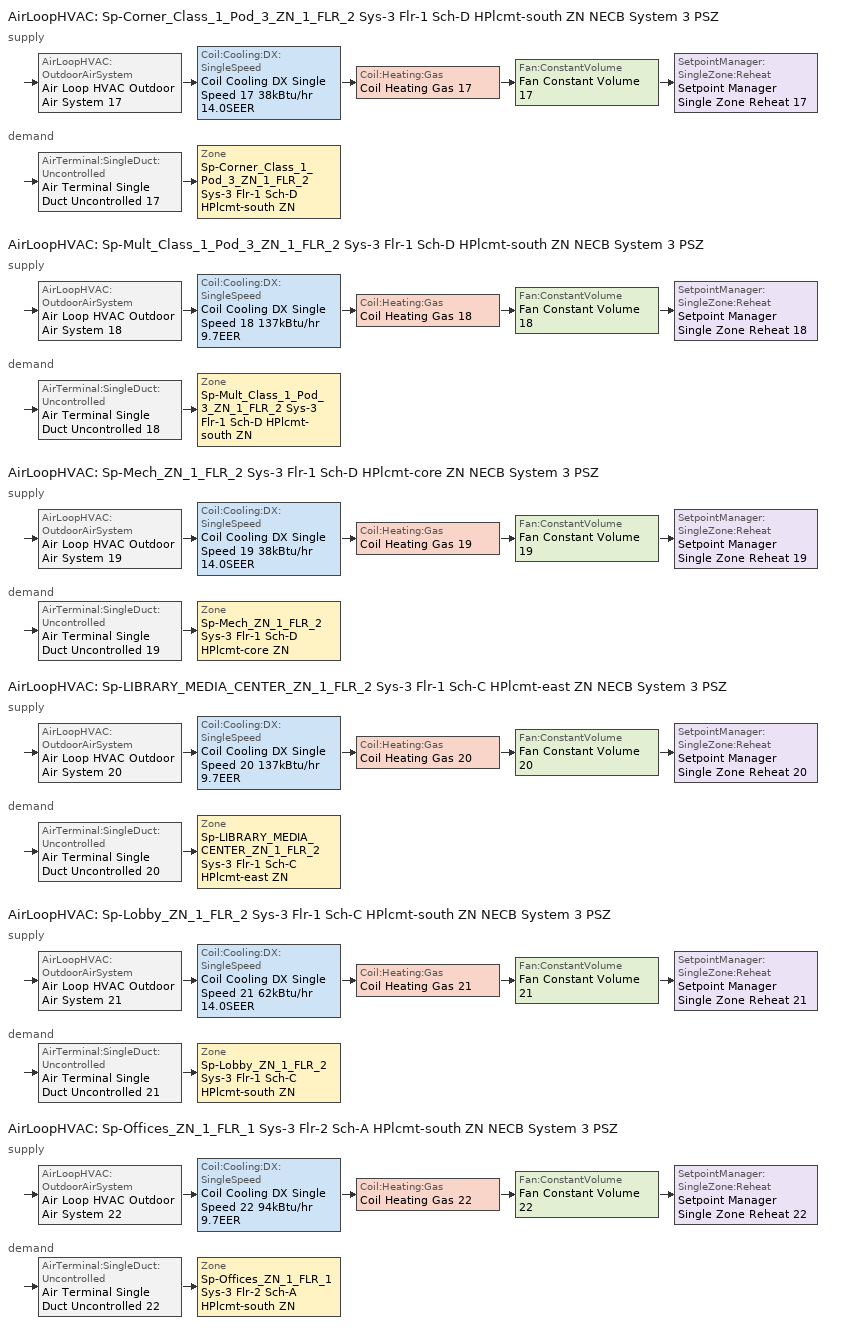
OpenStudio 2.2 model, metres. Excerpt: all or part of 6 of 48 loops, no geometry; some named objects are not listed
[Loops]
AirLoopHVAC 'Sp-Corner_Class_1_Pod_3_ZN_1_FLR_2 Sys-3 Flr-1 Sch-D HPlcmt-south ZN NECB System 3 PSZ'
 supply: AirLoopHVAC:OutdoorAirSystem 'Air Loop HVAC Outdoor Air System 17' > Coil:Cooling:DX:SingleSpeed 'Coil Cooling DX Single Speed 17 38kBtu/hr 14.0SEER' > Coil:Heating:Gas 'Coil Heating Gas 17' > Fan:ConstantVolume 'Fan Constant Volume 17' > SetpointManager:SingleZone:Reheat 'Setpoint Manager Single Zone Reheat 17'
 demand: AirTerminal:SingleDuct:Uncontrolled 'Air Terminal Single Duct Uncontrolled 17' > Zone 'Sp-Corner_Class_1_Pod_3_ZN_1_FLR_2 Sys-3 Flr-1 Sch-D HPlcmt-south ZN'
AirLoopHVAC 'Sp-Mult_Class_1_Pod_3_ZN_1_FLR_2 Sys-3 Flr-1 Sch-D HPlcmt-south ZN NECB System 3 PSZ'
 supply: AirLoopHVAC:OutdoorAirSystem 'Air Loop HVAC Outdoor Air System 18' > Coil:Cooling:DX:SingleSpeed 'Coil Cooling DX Single Speed 18 137kBtu/hr 9.7EER' > Coil:Heating:Gas 'Coil Heating Gas 18' > Fan:ConstantVolume 'Fan Constant Volume 18' > SetpointManager:SingleZone:Reheat 'Setpoint Manager Single Zone Reheat 18'
 demand: AirTerminal:SingleDuct:Uncontrolled 'Air Terminal Single Duct Uncontrolled 18' > Zone 'Sp-Mult_Class_1_Pod_3_ZN_1_FLR_2 Sys-3 Flr-1 Sch-D HPlcmt-south ZN'
AirLoopHVAC 'Sp-Mech_ZN_1_FLR_2 Sys-3 Flr-1 Sch-D HPlcmt-core ZN NECB System 3 PSZ'
 supply: AirLoopHVAC:OutdoorAirSystem 'Air Loop HVAC Outdoor Air System 19' > Coil:Cooling:DX:SingleSpeed 'Coil Cooling DX Single Speed 19 38kBtu/hr 14.0SEER' > Coil:Heating:Gas 'Coil Heating Gas 19' > Fan:ConstantVolume 'Fan Constant Volume 19' > SetpointManager:SingleZone:Reheat 'Setpoint Manager Single Zone Reheat 19'
 demand: AirTerminal:SingleDuct:Uncontrolled 'Air Terminal Single Duct Uncontrolled 19' > Zone 'Sp-Mech_ZN_1_FLR_2 Sys-3 Flr-1 Sch-D HPlcmt-core ZN'
AirLoopHVAC 'Sp-LIBRARY_MEDIA_CENTER_ZN_1_FLR_2 Sys-3 Flr-1 Sch-C HPlcmt-east ZN NECB System 3 PSZ'
 supply: AirLoopHVAC:OutdoorAirSystem 'Air Loop HVAC Outdoor Air System 20' > Coil:Cooling:DX:SingleSpeed 'Coil Cooling DX Single Speed 20 137kBtu/hr 9.7EER' > Coil:Heating:Gas 'Coil Heating Gas 20' > Fan:ConstantVolume 'Fan Constant Volume 20' > SetpointManager:SingleZone:Reheat 'Setpoint Manager Single Zone Reheat 20'
 demand: AirTerminal:SingleDuct:Uncontrolled 'Air Terminal Single Duct Uncontrolled 20' > Zone 'Sp-LIBRARY_MEDIA_CENTER_ZN_1_FLR_2 Sys-3 Flr-1 Sch-C HPlcmt-east ZN'
AirLoopHVAC 'Sp-Lobby_ZN_1_FLR_2 Sys-3 Flr-1 Sch-C HPlcmt-south ZN NECB System 3 PSZ'
 supply: AirLoopHVAC:OutdoorAirSystem 'Air Loop HVAC Outdoor Air System 21' > Coil:Cooling:DX:SingleSpeed 'Coil Cooling DX Single Speed 21 62kBtu/hr 14.0SEER' > Coil:Heating:Gas 'Coil Heating Gas 21' > Fan:ConstantVolume 'Fan Constant Volume 21' > SetpointManager:SingleZone:Reheat 'Setpoint Manager Single Zone Reheat 21'
 demand: AirTerminal:SingleDuct:Uncontrolled 'Air Terminal Single Duct Uncontrolled 21' > Zone 'Sp-Lobby_ZN_1_FLR_2 Sys-3 Flr-1 Sch-C HPlcmt-south ZN'
AirLoopHVAC 'Sp-Offices_ZN_1_FLR_1 Sys-3 Flr-2 Sch-A HPlcmt-south ZN NECB System 3 PSZ'
 supply: AirLoopHVAC:OutdoorAirSystem 'Air Loop HVAC Outdoor Air System 22' > Coil:Cooling:DX:SingleSpeed 'Coil Cooling DX Single Speed 22 94kBtu/hr 9.7EER' > Coil:Heating:Gas 'Coil Heating Gas 22' > Fan:ConstantVolume 'Fan Constant Volume 22' > SetpointManager:SingleZone:Reheat 'Setpoint Manager Single Zone Reheat 22'
 demand: AirTerminal:SingleDuct:Uncontrolled 'Air Terminal Single Duct Uncontrolled 22' > Zone 'Sp-Offices_ZN_1_FLR_1 Sys-3 Flr-2 Sch-A HPlcmt-south ZN'
[Sizing:Zone] Zone Cooling Design Supply Air Temperature Input Method=SupplyAirTemperature; Zone Cooling Design Supply Air Temperature {C}=13; Zone Cooling Design Supply Air Temperature Difference {deltaC}=11.11; Zone Heating Design Supply Air Temperature Input Method=SupplyAirTemperature; Zone Heating Design Supply Air Temperature {C}=43; Zone Heating Design Supply Air Temperature Difference {deltaC}=11.11; Zone Cooling Design Supply Air Humidity Ratio {kg-H2O/kg-air}=0.0085; Zone Heating Design Supply Air Humidity Ratio {kg-H2O/kg-air}=0.008; Zone Heating Sizing Factor=1.3; Zone Cooling Sizing Factor=1.1; Cooling Design Air Flow Method=DesignDay; Heating Design Air Flow Method=DesignDay; Account for Dedicated Outdoor Air System=No; Dedicated Outdoor Air System Control Strategy=NeutralSupplyAir; Dedicated Outdoor Air Low Setpoint Temperature for Design {C}=autosize; Dedicated Outdoor Air High Setpoint Temperature for Design {C}=autosize
Sp-Corner_Class_1_Pod_3_ZN_1_FLR_2 Sys-3 Flr-1 Sch-D HPlcmt-south ZN; Sp-Mult_Class_1_Pod_3_ZN_1_FLR_2 Sys-3 Flr-1 Sch-D HPlcmt-south ZN; Sp-Mech_ZN_1_FLR_2 Sys-3 Flr-1 Sch-D HPlcmt-core ZN; Sp-LIBRARY_MEDIA_CENTER_ZN_1_FLR_2 Sys-3 Flr-1 Sch-C HPlcmt-east ZN; Sp-Lobby_ZN_1_FLR_2 Sys-3 Flr-1 Sch-C HPlcmt-south ZN; Sp-Offices_ZN_1_FLR_1 Sys-3 Flr-2 Sch-A HPlcmt-south ZN
[Zone equipment]
Sp-Corner_Class_1_Pod_3_ZN_1_FLR_2 Sys-3 Flr-1 Sch-D HPlcmt-south ZN: Air Terminal Single Duct Uncontrolled 17, Zone HVAC Baseboard Convective Water 17
Sp-Mult_Class_1_Pod_3_ZN_1_FLR_2 Sys-3 Flr-1 Sch-D HPlcmt-south ZN: Air Terminal Single Duct Uncontrolled 18, Zone HVAC Baseboard Convective Water 18
Sp-Mech_ZN_1_FLR_2 Sys-3 Flr-1 Sch-D HPlcmt-core ZN: Air Terminal Single Duct Uncontrolled 19, Zone HVAC Baseboard Convective Water 19
Sp-LIBRARY_MEDIA_CENTER_ZN_1_FLR_2 Sys-3 Flr-1 Sch-C HPlcmt-east ZN: Air Terminal Single Duct Uncontrolled 20, Zone HVAC Baseboard Convective Water 20
Sp-Lobby_ZN_1_FLR_2 Sys-3 Flr-1 Sch-C HPlcmt-south ZN: Air Terminal Single Duct Uncontrolled 21, Zone HVAC Baseboard Convective Water 21
Sp-Offices_ZN_1_FLR_1 Sys-3 Flr-2 Sch-A HPlcmt-south ZN: Air Terminal Single Duct Uncontrolled 22, Zone HVAC Baseboard Convective Water 22
[AirLoopHVAC] Design Supply Air Flow Rate {m3/s}=AutoSize
Name | Availability Schedule | Availability Manager
Sp-Corner_Class_1_Pod_3_ZN_1_FLR_2 Sys-3 Flr-1 Sch-D HPlcmt-south ZN NECB System 3 PSZ | Sp-Corner_Class_1_Pod_3_ZN_1_FLR_2 Sys-3 Flr-1 Sch-D HPlcmt-south ZN NECB System 3 PSZ Occ Sch | Availability Manager Night Cycle 10
Sp-Mult_Class_1_Pod_3_ZN_1_FLR_2 Sys-3 Flr-1 Sch-D HPlcmt-south ZN NECB System 3 PSZ | Sp-Mult_Class_1_Pod_3_ZN_1_FLR_2 Sys-3 Flr-1 Sch-D HPlcmt-south ZN NECB System 3 PSZ Occ Sch | Availability Manager Night Cycle 37
Sp-Mech_ZN_1_FLR_2 Sys-3 Flr-1 Sch-D HPlcmt-core ZN NECB System 3 PSZ | Sp-Mech_ZN_1_FLR_2 Sys-3 Flr-1 Sch-D HPlcmt-core ZN NECB System 3 PSZ Occ Sch | Availability Manager Night Cycle 31
Sp-LIBRARY_MEDIA_CENTER_ZN_1_FLR_2 Sys-3 Flr-1 Sch-C HPlcmt-east ZN NECB System 3 PSZ | Sp-LIBRARY_MEDIA_CENTER_ZN_1_FLR_2 Sys-3 Flr-1 Sch-C HPlcmt-east ZN NECB System 3 PSZ Occ Sch | Availability Manager Night Cycle 25
Sp-Lobby_ZN_1_FLR_2 Sys-3 Flr-1 Sch-C HPlcmt-south ZN NECB System 3 PSZ | Sp-Lobby_ZN_1_FLR_2 Sys-3 Flr-1 Sch-C HPlcmt-south ZN NECB System 3 PSZ Occ Sch | Availability Manager Night Cycle 27
Sp-Offices_ZN_1_FLR_1 Sys-3 Flr-2 Sch-A HPlcmt-south ZN NECB System 3 PSZ | Sp-Offices_ZN_1_FLR_1 Sys-3 Flr-2 Sch-A HPlcmt-south ZN NECB System 3 PSZ Occ Sch | Availability Manager Night Cycle 44
[Sizing:System] Type of Load to Size On=Sensible; Design Outdoor Air Flow Rate {m3/s}=Autosize; Minimum System Air Flow Ratio=1; Preheat Design Temperature {C}=7; Preheat Design Humidity Ratio {kg-H2O/kg-Air}=0.008; Precool Design Temperature {C}=13; Precool Design Humidity Ratio {kg-H2O/kg-Air}=0.008; Central Cooling Design Supply Air Temperature {C}=13; Central Heating Design Supply Air Temperature {C}=43; Sizing Option=NonCoincident; 100% Outdoor Air in Cooling=No; 100% Outdoor Air in Heating=No; Central Cooling Design Supply Air Humidity Ratio {kg-H2O/kg-Air}=0.0085; Central Heating Design Supply Air Humidity Ratio {kg-H2O/kg-Air}=0.008; Cooling Design Air Flow Method=DesignDay; Cooling Design Air Flow Rate {m3/s}=0; Heating Design Air Flow Method=DesignDay; Heating Design Air Flow Rate {m3/s}=0; System Outdoor Air Method=ZoneSum; Zone Maximum Outdoor Air Fraction=1; Cooling Supply Air Flow Rate Per Floor Area {m3/s-m2}=0.00996765; Cooling Fraction of Autosized Cooling Supply Air Flow Rate=1; Cooling Supply Air Flow Rate Per Unit Cooling Capacity {m3/s-W}=3.94755e-05; Heating Supply Air Flow Rate Per Floor Area {m3/s-m2}=0.00996765; Heating Fraction of Autosized Heating Supply Air Flow Rate=1; Heating Fraction of Autosized Cooling Supply Air Flow Rate=1; Heating Supply Air Flow Rate Per Unit Heating Capacity {m3/s-W}=3.15882e-05; Cooling Design Capacity Method=CoolingDesignCapacity; Cooling Design Capacity {W}=autosize; Cooling Design Capacity Per Floor Area {W/m2}=234.7; Fraction of Autosized Cooling Design Capacity=1; Heating Design Capacity Method=HeatingDesignCapacity; Heating Design Capacity {W}=autosize; Heating Design Capacity Per Floor Area {W/m2}=157; Fraction of Autosized Heating Design Capacity=1; Central Cooling Capacity Control Method=OnOff
Sp-Corner_Class_1_Pod_3_ZN_1_FLR_2 Sys-3 Flr-1 Sch-D HPlcmt-south ZN NECB System 3 PSZ; Sp-Mult_Class_1_Pod_3_ZN_1_FLR_2 Sys-3 Flr-1 Sch-D HPlcmt-south ZN NECB System 3 PSZ; Sp-Mech_ZN_1_FLR_2 Sys-3 Flr-1 Sch-D HPlcmt-core ZN NECB System 3 PSZ; Sp-LIBRARY_MEDIA_CENTER_ZN_1_FLR_2 Sys-3 Flr-1 Sch-C HPlcmt-east ZN NECB System 3 PSZ; Sp-Lobby_ZN_1_FLR_2 Sys-3 Flr-1 Sch-C HPlcmt-south ZN NECB System 3 PSZ; Sp-Offices_ZN_1_FLR_1 Sys-3 Flr-2 Sch-A HPlcmt-south ZN NECB System 3 PSZ
[Fan:ConstantVolume] Availability Schedule=Always On Discrete; Fan Efficiency=0.39975; Pressure Rise {Pa}=640; Maximum Flow Rate {m3/s}=AutoSize; Motor Efficiency=0.615
Fan Constant Volume 17; Fan Constant Volume 18; Fan Constant Volume 19; Fan Constant Volume 20; Fan Constant Volume 21; Fan Constant Volume 22
[Coil:Heating:Gas] Availability Schedule=Always On Discrete; Gas Burner Efficiency=0.8; Nominal Capacity {W}=AutoSize; Parasitic Electric Load {W}=0; Parasitic Gas Load {W}=0
Coil Heating Gas 17; Coil Heating Gas 18; Coil Heating Gas 19; Coil Heating Gas 20; Coil Heating Gas 21; Coil Heating Gas 22
[Coil:Cooling:DX:SingleSpeed] Availability Schedule=Always On Discrete; Rated Total Cooling Capacity {W}=autosize; Rated Sensible Heat Ratio=autosize; Rated Air Flow Rate {m3/s}=autosize; Rated Evaporator Fan Power Per Volume Flow Rate {W/(m3/s)}=773.3; Condenser Type=AirCooled; Evaporative Condenser Effectiveness=0; Evaporative Condenser Air Flow Rate {m3/s}=Autosize; Evaporative Condenser Pump Rated Power Consumption {W}=Autosize; Crankcase Heater Capacity {W}=0; Maximum Outdoor Dry-Bulb Temperature for Crankcase Heater Operation {C}=0; Basin Heater Capacity {W/K}=0; Basin Heater Setpoint Temperature {C}=10
Name | Rated COP {W/W} | Total Cooling Capacity Function of Temperature Curve | Total Cooling Capacity Function of Flow Fraction Curve | Energy Input Ratio Function of Temperature Curve | Energy Input Ratio Function of Flow Fraction Curve | Part Load Fraction Correlation Curve
Coil Cooling DX Single Speed 17 38kBtu/hr 14.0SEER | 3.8248 | DXCOOL-NECB2011-REF-CAPFT 8 | DXCOOL-NECB2011-REF-CAPFFLOW 8 | DXCOOL-NECB2011-REF-COOLEIRFT 8 | DXCOOL-NECB2011-REF-COOLEIRFFLOW 8 | DXCOOL-NECB2011-REF-COOLPLFFPLR 8
Coil Cooling DX Single Speed 18 137kBtu/hr 9.7EER | 3.38288 | DXCOOL-NECB2011-REF-CAPFT 9 | DXCOOL-NECB2011-REF-CAPFFLOW 9 | DXCOOL-NECB2011-REF-COOLEIRFT 9 | DXCOOL-NECB2011-REF-COOLEIRFFLOW 9 | DXCOOL-NECB2011-REF-COOLPLFFPLR 9
Coil Cooling DX Single Speed 19 38kBtu/hr 14.0SEER | 3.8248 | DXCOOL-NECB2011-REF-CAPFT 10 | DXCOOL-NECB2011-REF-CAPFFLOW 10 | DXCOOL-NECB2011-REF-COOLEIRFT 10 | DXCOOL-NECB2011-REF-COOLEIRFFLOW 10 | DXCOOL-NECB2011-REF-COOLPLFFPLR 10
Coil Cooling DX Single Speed 20 137kBtu/hr 9.7EER | 3.38285 | DXCOOL-NECB2011-REF-CAPFT 12 | DXCOOL-NECB2011-REF-CAPFFLOW 12 | DXCOOL-NECB2011-REF-COOLEIRFT 12 | DXCOOL-NECB2011-REF-COOLEIRFFLOW 12 | DXCOOL-NECB2011-REF-COOLPLFFPLR 12
Coil Cooling DX Single Speed 21 62kBtu/hr 14.0SEER | 3.8248 | DXCOOL-NECB2011-REF-CAPFT 13 | DXCOOL-NECB2011-REF-CAPFFLOW 13 | DXCOOL-NECB2011-REF-COOLEIRFT 13 | DXCOOL-NECB2011-REF-COOLEIRFFLOW 13 | DXCOOL-NECB2011-REF-COOLPLFFPLR 13
Coil Cooling DX Single Speed 22 94kBtu/hr 9.7EER | 3.35043 | DXCOOL-NECB2011-REF-CAPFT 14 | DXCOOL-NECB2011-REF-CAPFFLOW 14 | DXCOOL-NECB2011-REF-COOLEIRFT 14 | DXCOOL-NECB2011-REF-COOLEIRFFLOW 14 | DXCOOL-NECB2011-REF-COOLPLFFPLR 14
[Controller:OutdoorAir] Minimum Outdoor Air Flow Rate {m3/s}=0; Maximum Outdoor Air Flow Rate {m3/s}=Autosize; Economizer Control Action Type=ModulateFlow; Lockout Type=NoLockout; Minimum Limit Type=FixedMinimum; High Humidity Control=No; Heat Recovery Bypass Control Type=BypassWhenWithinEconomizerLimits
Name | Economizer Control Type | Economizer Maximum Limit Dry-Bulb Temperature {C} | Economizer Maximum Limit Enthalpy {J/kg} | Economizer Minimum Limit Dry-Bulb Temperature {C} | Minimum Outdoor Air Schedule | Controller Mechanical Ventilation
Controller Outdoor Air 17 | NoEconomizer | 28 | 64000 | -100 | Sp-Corner_Class_1_Pod_3_ZN_1_FLR_2 Sys-3 Flr-1 Sch-D HPlcmt-south ZN NECB System 3 PSZ Occ Sch | Controller Mechanical Ventilation 17
Controller Outdoor Air 18 | DifferentialEnthalpy |  |  |  | Sp-Mult_Class_1_Pod_3_ZN_1_FLR_2 Sys-3 Flr-1 Sch-D HPlcmt-south ZN NECB System 3 PSZ Occ Sch | Controller Mechanical Ventilation 18
Controller Outdoor Air 19 | NoEconomizer | 28 | 64000 | -100 | Sp-Mech_ZN_1_FLR_2 Sys-3 Flr-1 Sch-D HPlcmt-core ZN NECB System 3 PSZ Occ Sch | Controller Mechanical Ventilation 19
Controller Outdoor Air 20 | DifferentialEnthalpy |  |  |  | Sp-LIBRARY_MEDIA_CENTER_ZN_1_FLR_2 Sys-3 Flr-1 Sch-C HPlcmt-east ZN NECB System 3 PSZ Occ Sch | Controller Mechanical Ventilation 20
Controller Outdoor Air 21 | NoEconomizer | 28 | 64000 | -100 | Sp-Lobby_ZN_1_FLR_2 Sys-3 Flr-1 Sch-C HPlcmt-south ZN NECB System 3 PSZ Occ Sch | Controller Mechanical Ventilation 21
Controller Outdoor Air 22 | DifferentialEnthalpy |  |  |  | Sp-Offices_ZN_1_FLR_1 Sys-3 Flr-2 Sch-A HPlcmt-south ZN NECB System 3 PSZ Occ Sch | Controller Mechanical Ventilation 22
[Controller:MechanicalVentilation] Availability Schedule=Always On Discrete; System Outdoor Air Method=ZoneSum
Controller Mechanical Ventilation 17; Controller Mechanical Ventilation 18; Controller Mechanical Ventilation 19; Controller Mechanical Ventilation 20; Controller Mechanical Ventilation 21; Controller Mechanical Ventilation 22
[AirLoopHVAC:OutdoorAirSystem]
Name | Controller
Air Loop HVAC Outdoor Air System 17 | Controller Outdoor Air 17
Air Loop HVAC Outdoor Air System 18 | Controller Outdoor Air 18
Air Loop HVAC Outdoor Air System 19 | Controller Outdoor Air 19
Air Loop HVAC Outdoor Air System 20 | Controller Outdoor Air 20
Air Loop HVAC Outdoor Air System 21 | Controller Outdoor Air 21
Air Loop HVAC Outdoor Air System 22 | Controller Outdoor Air 22
[SetpointManager:SingleZone:Reheat] Minimum Supply Air Temperature {C}=13; Maximum Supply Air Temperature {C}=43
Name | Control Zone
Setpoint Manager Single Zone Reheat 17 | Sp-Corner_Class_1_Pod_3_ZN_1_FLR_2 Sys-3 Flr-1 Sch-D HPlcmt-south ZN
Setpoint Manager Single Zone Reheat 18 | Sp-Mult_Class_1_Pod_3_ZN_1_FLR_2 Sys-3 Flr-1 Sch-D HPlcmt-south ZN
Setpoint Manager Single Zone Reheat 19 | Sp-Mech_ZN_1_FLR_2 Sys-3 Flr-1 Sch-D HPlcmt-core ZN
Setpoint Manager Single Zone Reheat 20 | Sp-LIBRARY_MEDIA_CENTER_ZN_1_FLR_2 Sys-3 Flr-1 Sch-C HPlcmt-east ZN
Setpoint Manager Single Zone Reheat 21 | Sp-Lobby_ZN_1_FLR_2 Sys-3 Flr-1 Sch-C HPlcmt-south ZN
Setpoint Manager Single Zone Reheat 22 | Sp-Offices_ZN_1_FLR_1 Sys-3 Flr-2 Sch-A HPlcmt-south ZN
[AirTerminal:SingleDuct:Uncontrolled] Availability Schedule=Always On Discrete; Maximum Air Flow Rate {m3/s}=AutoSize
Air Terminal Single Duct Uncontrolled 17; Air Terminal Single Duct Uncontrolled 18; Air Terminal Single Duct Uncontrolled 19; Air Terminal Single Duct Uncontrolled 20; Air Terminal Single Duct Uncontrolled 21; Air Terminal Single Duct Uncontrolled 22
[AvailabilityManager:NightCycle] Control Type=CycleOnAny; Thermostat Tolerance {deltaC}=1; Cycling Run Time {s}=3600
Availability Manager Night Cycle 10; Availability Manager Night Cycle 25; Availability Manager Night Cycle 27; Availability Manager Night Cycle 31; Availability Manager Night Cycle 37; Availability Manager Night Cycle 44
[Schedule:Ruleset]
Name | Default Day Schedule | Summer Design Day Schedule | Winter Design Day Schedule
Sp-Corner_Class_1_Pod_3_ZN_1_FLR_2 Sys-3 Flr-1 Sch-D HPlcmt-south ZN NECB System 3 PSZ Occ Sch | Sp-Corner_Class_1_Pod_3_ZN_1_FLR_2 Sys-3 Flr-1 Sch-D HPlcmt-south ZN NECB System 3 PSZ Occ Sch Default | Sp-Corner_Class_1_Pod_3_ZN_1_FLR_2 Sys-3 Flr-1 Sch-D HPlcmt-south ZN NECB System 3 PSZ Occ Sch Summer Design Day | Sp-Corner_Class_1_Pod_3_ZN_1_FLR_2 Sys-3 Flr-1 Sch-D HPlcmt-south ZN NECB System 3 PSZ Occ Sch Winter Design Day
Sp-LIBRARY_MEDIA_CENTER_ZN_1_FLR_2 Sys-3 Flr-1 Sch-C HPlcmt-east ZN NECB System 3 PSZ Occ Sch | Sp-LIBRARY_MEDIA_CENTER_ZN_1_FLR_2 Sys-3 Flr-1 Sch-C HPlcmt-east ZN NECB System 3 PSZ Occ Sch Default | Sp-LIBRARY_MEDIA_CENTER_ZN_1_FLR_2 Sys-3 Flr-1 Sch-C HPlcmt-east ZN NECB System 3 PSZ Occ Sch Summer Design Day | Sp-LIBRARY_MEDIA_CENTER_ZN_1_FLR_2 Sys-3 Flr-1 Sch-C HPlcmt-east ZN NECB System 3 PSZ Occ Sch Winter Design Day
Sp-Lobby_ZN_1_FLR_2 Sys-3 Flr-1 Sch-C HPlcmt-south ZN NECB System 3 PSZ Occ Sch | Sp-Lobby_ZN_1_FLR_2 Sys-3 Flr-1 Sch-C HPlcmt-south ZN NECB System 3 PSZ Occ Sch Default | Sp-Lobby_ZN_1_FLR_2 Sys-3 Flr-1 Sch-C HPlcmt-south ZN NECB System 3 PSZ Occ Sch Summer Design Day | Sp-Lobby_ZN_1_FLR_2 Sys-3 Flr-1 Sch-C HPlcmt-south ZN NECB System 3 PSZ Occ Sch Winter Design Day
Sp-Mech_ZN_1_FLR_2 Sys-3 Flr-1 Sch-D HPlcmt-core ZN NECB System 3 PSZ Occ Sch | Sp-Mech_ZN_1_FLR_2 Sys-3 Flr-1 Sch-D HPlcmt-core ZN NECB System 3 PSZ Occ Sch Default | Sp-Mech_ZN_1_FLR_2 Sys-3 Flr-1 Sch-D HPlcmt-core ZN NECB System 3 PSZ Occ Sch Summer Design Day | Sp-Mech_ZN_1_FLR_2 Sys-3 Flr-1 Sch-D HPlcmt-core ZN NECB System 3 PSZ Occ Sch Winter Design Day
Sp-Mult_Class_1_Pod_3_ZN_1_FLR_2 Sys-3 Flr-1 Sch-D HPlcmt-south ZN NECB System 3 PSZ Occ Sch | Sp-Mult_Class_1_Pod_3_ZN_1_FLR_2 Sys-3 Flr-1 Sch-D HPlcmt-south ZN NECB System 3 PSZ Occ Sch Default | Sp-Mult_Class_1_Pod_3_ZN_1_FLR_2 Sys-3 Flr-1 Sch-D HPlcmt-south ZN NECB System 3 PSZ Occ Sch Summer Design Day | Sp-Mult_Class_1_Pod_3_ZN_1_FLR_2 Sys-3 Flr-1 Sch-D HPlcmt-south ZN NECB System 3 PSZ Occ Sch Winter Design Day
Sp-Offices_ZN_1_FLR_1 Sys-3 Flr-2 Sch-A HPlcmt-south ZN NECB System 3 PSZ Occ Sch | Sp-Offices_ZN_1_FLR_1 Sys-3 Flr-2 Sch-A HPlcmt-south ZN NECB System 3 PSZ Occ Sch Default | Sp-Offices_ZN_1_FLR_1 Sys-3 Flr-2 Sch-A HPlcmt-south ZN NECB System 3 PSZ Occ Sch Summer Design Day | Sp-Offices_ZN_1_FLR_1 Sys-3 Flr-2 Sch-A HPlcmt-south ZN NECB System 3 PSZ Occ Sch Winter Design Day
[Schedule:Day]
Sp-Corner_Class_1_Pod_3_ZN_1_FLR_2 Sys-3 Flr-1 Sch-D HPlcmt-south ZN NECB System 3 PSZ Occ Sch Default; Sp-Corner_Class_1_Pod_3_ZN_1_FLR_2 Sys-3 Flr-1 Sch-D HPlcmt-south ZN NECB System 3 PSZ Occ Sch Winter Design Day; Sp-Corner_Class_1_Pod_3_ZN_1_FLR_2 Sys-3 Flr-1 Sch-D HPlcmt-south ZN NECB System 3 PSZ Occ Sch Summer Design Day; Sp-LIBRARY_MEDIA_CENTER_ZN_1_FLR_2 Sys-3 Flr-1 Sch-C HPlcmt-east ZN NECB System 3 PSZ Occ Sch Default; Sp-LIBRARY_MEDIA_CENTER_ZN_1_FLR_2 Sys-3 Flr-1 Sch-C HPlcmt-east ZN NECB System 3 PSZ Occ Sch Winter Design Day; Sp-LIBRARY_MEDIA_CENTER_ZN_1_FLR_2 Sys-3 Flr-1 Sch-C HPlcmt-east ZN NECB System 3 PSZ Occ Sch Summer Design Day; Sp-Lobby_ZN_1_FLR_2 Sys-3 Flr-1 Sch-C HPlcmt-south ZN NECB System 3 PSZ Occ Sch Default; Sp-Lobby_ZN_1_FLR_2 Sys-3 Flr-1 Sch-C HPlcmt-south ZN NECB System 3 PSZ Occ Sch Winter Design Day; Sp-Lobby_ZN_1_FLR_2 Sys-3 Flr-1 Sch-C HPlcmt-south ZN NECB System 3 PSZ Occ Sch Summer Design Day; Sp-Mech_ZN_1_FLR_2 Sys-3 Flr-1 Sch-D HPlcmt-core ZN NECB System 3 PSZ Occ Sch Default; Sp-Mech_ZN_1_FLR_2 Sys-3 Flr-1 Sch-D HPlcmt-core ZN NECB System 3 PSZ Occ Sch Winter Design Day; Sp-Mech_ZN_1_FLR_2 Sys-3 Flr-1 Sch-D HPlcmt-core ZN NECB System 3 PSZ Occ Sch Summer Design Day; Sp-Mult_Class_1_Pod_3_ZN_1_FLR_2 Sys-3 Flr-1 Sch-D HPlcmt-south ZN NECB System 3 PSZ Occ Sch Default; Sp-Mult_Class_1_Pod_3_ZN_1_FLR_2 Sys-3 Flr-1 Sch-D HPlcmt-south ZN NECB System 3 PSZ Occ Sch Winter Design Day; Sp-Mult_Class_1_Pod_3_ZN_1_FLR_2 Sys-3 Flr-1 Sch-D HPlcmt-south ZN NECB System 3 PSZ Occ Sch Summer Design Day; Sp-Offices_ZN_1_FLR_1 Sys-3 Flr-2 Sch-A HPlcmt-south ZN NECB System 3 PSZ Occ Sch Default; Sp-Offices_ZN_1_FLR_1 Sys-3 Flr-2 Sch-A HPlcmt-south ZN NECB System 3 PSZ Occ Sch Winter Design Day; Sp-Offices_ZN_1_FLR_1 Sys-3 Flr-2 Sch-A HPlcmt-south ZN NECB System 3 PSZ Occ Sch Summer Design Day: 24, 0, 1
Sp-Corner_Class_1_Pod_3_ZN_1_FLR_2 Sys-3 Flr-1 Sch-D HPlcmt-south ZN NECB System 3 PSZ Occ Sch Monday; Sp-Corner_Class_1_Pod_3_ZN_1_FLR_2 Sys-3 Flr-1 Sch-D HPlcmt-south ZN NECB System 3 PSZ Occ Sch Tuesday; Sp-Corner_Class_1_Pod_3_ZN_1_FLR_2 Sys-3 Flr-1 Sch-D HPlcmt-south ZN NECB System 3 PSZ Occ Sch Wednesday; Sp-Corner_Class_1_Pod_3_ZN_1_FLR_2 Sys-3 Flr-1 Sch-D HPlcmt-south ZN NECB System 3 PSZ Occ Sch Thursday; Sp-Corner_Class_1_Pod_3_ZN_1_FLR_2 Sys-3 Flr-1 Sch-D HPlcmt-south ZN NECB System 3 PSZ Occ Sch Friday; Sp-Mech_ZN_1_FLR_2 Sys-3 Flr-1 Sch-D HPlcmt-core ZN NECB System 3 PSZ Occ Sch Monday; Sp-Mech_ZN_1_FLR_2 Sys-3 Flr-1 Sch-D HPlcmt-core ZN NECB System 3 PSZ Occ Sch Tuesday; Sp-Mech_ZN_1_FLR_2 Sys-3 Flr-1 Sch-D HPlcmt-core ZN NECB System 3 PSZ Occ Sch Wednesday; Sp-Mech_ZN_1_FLR_2 Sys-3 Flr-1 Sch-D HPlcmt-core ZN NECB System 3 PSZ Occ Sch Thursday; Sp-Mech_ZN_1_FLR_2 Sys-3 Flr-1 Sch-D HPlcmt-core ZN NECB System 3 PSZ Occ Sch Friday; Sp-Mult_Class_1_Pod_3_ZN_1_FLR_2 Sys-3 Flr-1 Sch-D HPlcmt-south ZN NECB System 3 PSZ Occ Sch Monday; Sp-Mult_Class_1_Pod_3_ZN_1_FLR_2 Sys-3 Flr-1 Sch-D HPlcmt-south ZN NECB System 3 PSZ Occ Sch Tuesday; Sp-Mult_Class_1_Pod_3_ZN_1_FLR_2 Sys-3 Flr-1 Sch-D HPlcmt-south ZN NECB System 3 PSZ Occ Sch Wednesday; Sp-Mult_Class_1_Pod_3_ZN_1_FLR_2 Sys-3 Flr-1 Sch-D HPlcmt-south ZN NECB System 3 PSZ Occ Sch Thursday; Sp-Mult_Class_1_Pod_3_ZN_1_FLR_2 Sys-3 Flr-1 Sch-D HPlcmt-south ZN NECB System 3 PSZ Occ Sch Friday: 9, 0, 0, 18, 0, 1, 19, 0, 0, 22, 0, 1, 24, 0, 0
Sp-Corner_Class_1_Pod_3_ZN_1_FLR_2 Sys-3 Flr-1 Sch-D HPlcmt-south ZN NECB System 3 PSZ Occ Sch Saturday; Sp-Corner_Class_1_Pod_3_ZN_1_FLR_2 Sys-3 Flr-1 Sch-D HPlcmt-south ZN NECB System 3 PSZ Occ Sch Sunday; Sp-Mech_ZN_1_FLR_2 Sys-3 Flr-1 Sch-D HPlcmt-core ZN NECB System 3 PSZ Occ Sch Saturday; Sp-Mech_ZN_1_FLR_2 Sys-3 Flr-1 Sch-D HPlcmt-core ZN NECB System 3 PSZ Occ Sch Sunday; Sp-Mult_Class_1_Pod_3_ZN_1_FLR_2 Sys-3 Flr-1 Sch-D HPlcmt-south ZN NECB System 3 PSZ Occ Sch Saturday; Sp-Mult_Class_1_Pod_3_ZN_1_FLR_2 Sys-3 Flr-1 Sch-D HPlcmt-south ZN NECB System 3 PSZ Occ Sch Sunday; Sp-Offices_ZN_1_FLR_1 Sys-3 Flr-2 Sch-A HPlcmt-south ZN NECB System 3 PSZ Occ Sch Saturday; Sp-Offices_ZN_1_FLR_1 Sys-3 Flr-2 Sch-A HPlcmt-south ZN NECB System 3 PSZ Occ Sch Sunday: 24, 0, 0
Sp-LIBRARY_MEDIA_CENTER_ZN_1_FLR_2 Sys-3 Flr-1 Sch-C HPlcmt-east ZN NECB System 3 PSZ Occ Sch Monday; Sp-LIBRARY_MEDIA_CENTER_ZN_1_FLR_2 Sys-3 Flr-1 Sch-C HPlcmt-east ZN NECB System 3 PSZ Occ Sch Tuesday; Sp-LIBRARY_MEDIA_CENTER_ZN_1_FLR_2 Sys-3 Flr-1 Sch-C HPlcmt-east ZN NECB System 3 PSZ Occ Sch Wednesday; Sp-LIBRARY_MEDIA_CENTER_ZN_1_FLR_2 Sys-3 Flr-1 Sch-C HPlcmt-east ZN NECB System 3 PSZ Occ Sch Thursday; Sp-LIBRARY_MEDIA_CENTER_ZN_1_FLR_2 Sys-3 Flr-1 Sch-C HPlcmt-east ZN NECB System 3 PSZ Occ Sch Friday; Sp-LIBRARY_MEDIA_CENTER_ZN_1_FLR_2 Sys-3 Flr-1 Sch-C HPlcmt-east ZN NECB System 3 PSZ Occ Sch Saturday; Sp-Lobby_ZN_1_FLR_2 Sys-3 Flr-1 Sch-C HPlcmt-south ZN NECB System 3 PSZ Occ Sch Monday; Sp-Lobby_ZN_1_FLR_2 Sys-3 Flr-1 Sch-C HPlcmt-south ZN NECB System 3 PSZ Occ Sch Tuesday; Sp-Lobby_ZN_1_FLR_2 Sys-3 Flr-1 Sch-C HPlcmt-south ZN NECB System 3 PSZ Occ Sch Wednesday; Sp-Lobby_ZN_1_FLR_2 Sys-3 Flr-1 Sch-C HPlcmt-south ZN NECB System 3 PSZ Occ Sch Thursday; Sp-Lobby_ZN_1_FLR_2 Sys-3 Flr-1 Sch-C HPlcmt-south ZN NECB System 3 PSZ Occ Sch Friday; Sp-Lobby_ZN_1_FLR_2 Sys-3 Flr-1 Sch-C HPlcmt-south ZN NECB System 3 PSZ Occ Sch Saturday: 9, 0, 0, 21, 0, 1, 24, 0, 0
Sp-LIBRARY_MEDIA_CENTER_ZN_1_FLR_2 Sys-3 Flr-1 Sch-C HPlcmt-east ZN NECB System 3 PSZ Occ Sch Sunday; Sp-Lobby_ZN_1_FLR_2 Sys-3 Flr-1 Sch-C HPlcmt-south ZN NECB System 3 PSZ Occ Sch Sunday: 11, 0, 0, 19, 0, 1, 24, 0, 0
Sp-Offices_ZN_1_FLR_1 Sys-3 Flr-2 Sch-A HPlcmt-south ZN NECB System 3 PSZ Occ Sch Monday; Sp-Offices_ZN_1_FLR_1 Sys-3 Flr-2 Sch-A HPlcmt-south ZN NECB System 3 PSZ Occ Sch Tuesday; Sp-Offices_ZN_1_FLR_1 Sys-3 Flr-2 Sch-A HPlcmt-south ZN NECB System 3 PSZ Occ Sch Wednesday; Sp-Offices_ZN_1_FLR_1 Sys-3 Flr-2 Sch-A HPlcmt-south ZN NECB System 3 PSZ Occ Sch Thursday; Sp-Offices_ZN_1_FLR_1 Sys-3 Flr-2 Sch-A HPlcmt-south ZN NECB System 3 PSZ Occ Sch Friday: 8, 0, 0, 19, 0, 1, 24, 0, 0
[Schedule:Rule] Date Specification Type=DateRange; Start Month=1; Start Day=1; End Month=12
Name | Schedule Ruleset | Rule Order | Day Schedule | Apply Monday | End Day | Apply Tuesday | Apply Wednesday | Apply Thursday | Apply Friday | Apply Saturday | Apply Sunday
Sp-Corner_Class_1_Pod_3_ZN_1_FLR_2 Sys-3 Flr-1 Sch-D HPlcmt-south ZN NECB System 3 PSZ Occ Sch Monday Rule | Sp-Corner_Class_1_Pod_3_ZN_1_FLR_2 Sys-3 Flr-1 Sch-D HPlcmt-south ZN NECB System 3 PSZ Occ Sch | 6 | Sp-Corner_Class_1_Pod_3_ZN_1_FLR_2 Sys-3 Flr-1 Sch-D HPlcmt-south ZN NECB System 3 PSZ Occ Sch Monday | Yes | 25
Sp-Corner_Class_1_Pod_3_ZN_1_FLR_2 Sys-3 Flr-1 Sch-D HPlcmt-south ZN NECB System 3 PSZ Occ Sch Tuesday Rule | Sp-Corner_Class_1_Pod_3_ZN_1_FLR_2 Sys-3 Flr-1 Sch-D HPlcmt-south ZN NECB System 3 PSZ Occ Sch | 5 | Sp-Corner_Class_1_Pod_3_ZN_1_FLR_2 Sys-3 Flr-1 Sch-D HPlcmt-south ZN NECB System 3 PSZ Occ Sch Tuesday |  | 26 | Yes
Sp-Corner_Class_1_Pod_3_ZN_1_FLR_2 Sys-3 Flr-1 Sch-D HPlcmt-south ZN NECB System 3 PSZ Occ Sch Wednesday Rule | Sp-Corner_Class_1_Pod_3_ZN_1_FLR_2 Sys-3 Flr-1 Sch-D HPlcmt-south ZN NECB System 3 PSZ Occ Sch | 4 | Sp-Corner_Class_1_Pod_3_ZN_1_FLR_2 Sys-3 Flr-1 Sch-D HPlcmt-south ZN NECB System 3 PSZ Occ Sch Wednesday |  | 27 |  | Yes
Sp-Corner_Class_1_Pod_3_ZN_1_FLR_2 Sys-3 Flr-1 Sch-D HPlcmt-south ZN NECB System 3 PSZ Occ Sch Thursday Rule | Sp-Corner_Class_1_Pod_3_ZN_1_FLR_2 Sys-3 Flr-1 Sch-D HPlcmt-south ZN NECB System 3 PSZ Occ Sch | 3 | Sp-Corner_Class_1_Pod_3_ZN_1_FLR_2 Sys-3 Flr-1 Sch-D HPlcmt-south ZN NECB System 3 PSZ Occ Sch Thursday |  | 28 |  |  | Yes
Sp-Corner_Class_1_Pod_3_ZN_1_FLR_2 Sys-3 Flr-1 Sch-D HPlcmt-south ZN NECB System 3 PSZ Occ Sch Friday Rule | Sp-Corner_Class_1_Pod_3_ZN_1_FLR_2 Sys-3 Flr-1 Sch-D HPlcmt-south ZN NECB System 3 PSZ Occ Sch | 2 | Sp-Corner_Class_1_Pod_3_ZN_1_FLR_2 Sys-3 Flr-1 Sch-D HPlcmt-south ZN NECB System 3 PSZ Occ Sch Friday |  | 29 |  |  |  | Yes
Sp-Corner_Class_1_Pod_3_ZN_1_FLR_2 Sys-3 Flr-1 Sch-D HPlcmt-south ZN NECB System 3 PSZ Occ Sch Saturday Rule | Sp-Corner_Class_1_Pod_3_ZN_1_FLR_2 Sys-3 Flr-1 Sch-D HPlcmt-south ZN NECB System 3 PSZ Occ Sch | 1 | Sp-Corner_Class_1_Pod_3_ZN_1_FLR_2 Sys-3 Flr-1 Sch-D HPlcmt-south ZN NECB System 3 PSZ Occ Sch Saturday |  | 30 |  |  |  |  | Yes
Sp-Corner_Class_1_Pod_3_ZN_1_FLR_2 Sys-3 Flr-1 Sch-D HPlcmt-south ZN NECB System 3 PSZ Occ Sch Sunday Rule | Sp-Corner_Class_1_Pod_3_ZN_1_FLR_2 Sys-3 Flr-1 Sch-D HPlcmt-south ZN NECB System 3 PSZ Occ Sch | 0 | Sp-Corner_Class_1_Pod_3_ZN_1_FLR_2 Sys-3 Flr-1 Sch-D HPlcmt-south ZN NECB System 3 PSZ Occ Sch Sunday |  | 31 |  |  |  |  |  | Yes
Sp-LIBRARY_MEDIA_CENTER_ZN_1_FLR_2 Sys-3 Flr-1 Sch-C HPlcmt-east ZN NECB System 3 PSZ Occ Sch Monday Rule | Sp-LIBRARY_MEDIA_CENTER_ZN_1_FLR_2 Sys-3 Flr-1 Sch-C HPlcmt-east ZN NECB System 3 PSZ Occ Sch | 6 | Sp-LIBRARY_MEDIA_CENTER_ZN_1_FLR_2 Sys-3 Flr-1 Sch-C HPlcmt-east ZN NECB System 3 PSZ Occ Sch Monday | Yes | 25
Sp-LIBRARY_MEDIA_CENTER_ZN_1_FLR_2 Sys-3 Flr-1 Sch-C HPlcmt-east ZN NECB System 3 PSZ Occ Sch Tuesday Rule | Sp-LIBRARY_MEDIA_CENTER_ZN_1_FLR_2 Sys-3 Flr-1 Sch-C HPlcmt-east ZN NECB System 3 PSZ Occ Sch | 5 | Sp-LIBRARY_MEDIA_CENTER_ZN_1_FLR_2 Sys-3 Flr-1 Sch-C HPlcmt-east ZN NECB System 3 PSZ Occ Sch Tuesday |  | 26 | Yes
Sp-LIBRARY_MEDIA_CENTER_ZN_1_FLR_2 Sys-3 Flr-1 Sch-C HPlcmt-east ZN NECB System 3 PSZ Occ Sch Wednesday Rule | Sp-LIBRARY_MEDIA_CENTER_ZN_1_FLR_2 Sys-3 Flr-1 Sch-C HPlcmt-east ZN NECB System 3 PSZ Occ Sch | 4 | Sp-LIBRARY_MEDIA_CENTER_ZN_1_FLR_2 Sys-3 Flr-1 Sch-C HPlcmt-east ZN NECB System 3 PSZ Occ Sch Wednesday |  | 27 |  | Yes
Sp-LIBRARY_MEDIA_CENTER_ZN_1_FLR_2 Sys-3 Flr-1 Sch-C HPlcmt-east ZN NECB System 3 PSZ Occ Sch Thursday Rule | Sp-LIBRARY_MEDIA_CENTER_ZN_1_FLR_2 Sys-3 Flr-1 Sch-C HPlcmt-east ZN NECB System 3 PSZ Occ Sch | 3 | Sp-LIBRARY_MEDIA_CENTER_ZN_1_FLR_2 Sys-3 Flr-1 Sch-C HPlcmt-east ZN NECB System 3 PSZ Occ Sch Thursday |  | 28 |  |  | Yes
Sp-LIBRARY_MEDIA_CENTER_ZN_1_FLR_2 Sys-3 Flr-1 Sch-C HPlcmt-east ZN NECB System 3 PSZ Occ Sch Friday Rule | Sp-LIBRARY_MEDIA_CENTER_ZN_1_FLR_2 Sys-3 Flr-1 Sch-C HPlcmt-east ZN NECB System 3 PSZ Occ Sch | 2 | Sp-LIBRARY_MEDIA_CENTER_ZN_1_FLR_2 Sys-3 Flr-1 Sch-C HPlcmt-east ZN NECB System 3 PSZ Occ Sch Friday |  | 29 |  |  |  | Yes
Sp-LIBRARY_MEDIA_CENTER_ZN_1_FLR_2 Sys-3 Flr-1 Sch-C HPlcmt-east ZN NECB System 3 PSZ Occ Sch Saturday Rule | Sp-LIBRARY_MEDIA_CENTER_ZN_1_FLR_2 Sys-3 Flr-1 Sch-C HPlcmt-east ZN NECB System 3 PSZ Occ Sch | 1 | Sp-LIBRARY_MEDIA_CENTER_ZN_1_FLR_2 Sys-3 Flr-1 Sch-C HPlcmt-east ZN NECB System 3 PSZ Occ Sch Saturday |  | 30 |  |  |  |  | Yes
Sp-LIBRARY_MEDIA_CENTER_ZN_1_FLR_2 Sys-3 Flr-1 Sch-C HPlcmt-east ZN NECB System 3 PSZ Occ Sch Sunday Rule | Sp-LIBRARY_MEDIA_CENTER_ZN_1_FLR_2 Sys-3 Flr-1 Sch-C HPlcmt-east ZN NECB System 3 PSZ Occ Sch | 0 | Sp-LIBRARY_MEDIA_CENTER_ZN_1_FLR_2 Sys-3 Flr-1 Sch-C HPlcmt-east ZN NECB System 3 PSZ Occ Sch Sunday |  | 31 |  |  |  |  |  | Yes
Sp-Lobby_ZN_1_FLR_2 Sys-3 Flr-1 Sch-C HPlcmt-south ZN NECB System 3 PSZ Occ Sch Monday Rule | Sp-Lobby_ZN_1_FLR_2 Sys-3 Flr-1 Sch-C HPlcmt-south ZN NECB System 3 PSZ Occ Sch | 6 | Sp-Lobby_ZN_1_FLR_2 Sys-3 Flr-1 Sch-C HPlcmt-south ZN NECB System 3 PSZ Occ Sch Monday | Yes | 25
Sp-Lobby_ZN_1_FLR_2 Sys-3 Flr-1 Sch-C HPlcmt-south ZN NECB System 3 PSZ Occ Sch Tuesday Rule | Sp-Lobby_ZN_1_FLR_2 Sys-3 Flr-1 Sch-C HPlcmt-south ZN NECB System 3 PSZ Occ Sch | 5 | Sp-Lobby_ZN_1_FLR_2 Sys-3 Flr-1 Sch-C HPlcmt-south ZN NECB System 3 PSZ Occ Sch Tuesday |  | 26 | Yes
Sp-Lobby_ZN_1_FLR_2 Sys-3 Flr-1 Sch-C HPlcmt-south ZN NECB System 3 PSZ Occ Sch Wednesday Rule | Sp-Lobby_ZN_1_FLR_2 Sys-3 Flr-1 Sch-C HPlcmt-south ZN NECB System 3 PSZ Occ Sch | 4 | Sp-Lobby_ZN_1_FLR_2 Sys-3 Flr-1 Sch-C HPlcmt-south ZN NECB System 3 PSZ Occ Sch Wednesday |  | 27 |  | Yes
Sp-Lobby_ZN_1_FLR_2 Sys-3 Flr-1 Sch-C HPlcmt-south ZN NECB System 3 PSZ Occ Sch Thursday Rule | Sp-Lobby_ZN_1_FLR_2 Sys-3 Flr-1 Sch-C HPlcmt-south ZN NECB System 3 PSZ Occ Sch | 3 | Sp-Lobby_ZN_1_FLR_2 Sys-3 Flr-1 Sch-C HPlcmt-south ZN NECB System 3 PSZ Occ Sch Thursday |  | 28 |  |  | Yes
Sp-Lobby_ZN_1_FLR_2 Sys-3 Flr-1 Sch-C HPlcmt-south ZN NECB System 3 PSZ Occ Sch Friday Rule | Sp-Lobby_ZN_1_FLR_2 Sys-3 Flr-1 Sch-C HPlcmt-south ZN NECB System 3 PSZ Occ Sch | 2 | Sp-Lobby_ZN_1_FLR_2 Sys-3 Flr-1 Sch-C HPlcmt-south ZN NECB System 3 PSZ Occ Sch Friday |  | 29 |  |  |  | Yes
Sp-Lobby_ZN_1_FLR_2 Sys-3 Flr-1 Sch-C HPlcmt-south ZN NECB System 3 PSZ Occ Sch Saturday Rule | Sp-Lobby_ZN_1_FLR_2 Sys-3 Flr-1 Sch-C HPlcmt-south ZN NECB System 3 PSZ Occ Sch | 1 | Sp-Lobby_ZN_1_FLR_2 Sys-3 Flr-1 Sch-C HPlcmt-south ZN NECB System 3 PSZ Occ Sch Saturday |  | 30 |  |  |  |  | Yes
Sp-Lobby_ZN_1_FLR_2 Sys-3 Flr-1 Sch-C HPlcmt-south ZN NECB System 3 PSZ Occ Sch Sunday Rule | Sp-Lobby_ZN_1_FLR_2 Sys-3 Flr-1 Sch-C HPlcmt-south ZN NECB System 3 PSZ Occ Sch | 0 | Sp-Lobby_ZN_1_FLR_2 Sys-3 Flr-1 Sch-C HPlcmt-south ZN NECB System 3 PSZ Occ Sch Sunday |  | 31 |  |  |  |  |  | Yes
Sp-Mech_ZN_1_FLR_2 Sys-3 Flr-1 Sch-D HPlcmt-core ZN NECB System 3 PSZ Occ Sch Monday Rule | Sp-Mech_ZN_1_FLR_2 Sys-3 Flr-1 Sch-D HPlcmt-core ZN NECB System 3 PSZ Occ Sch | 6 | Sp-Mech_ZN_1_FLR_2 Sys-3 Flr-1 Sch-D HPlcmt-core ZN NECB System 3 PSZ Occ Sch Monday | Yes | 25
Sp-Mech_ZN_1_FLR_2 Sys-3 Flr-1 Sch-D HPlcmt-core ZN NECB System 3 PSZ Occ Sch Tuesday Rule | Sp-Mech_ZN_1_FLR_2 Sys-3 Flr-1 Sch-D HPlcmt-core ZN NECB System 3 PSZ Occ Sch | 5 | Sp-Mech_ZN_1_FLR_2 Sys-3 Flr-1 Sch-D HPlcmt-core ZN NECB System 3 PSZ Occ Sch Tuesday |  | 26 | Yes
Sp-Mech_ZN_1_FLR_2 Sys-3 Flr-1 Sch-D HPlcmt-core ZN NECB System 3 PSZ Occ Sch Wednesday Rule | Sp-Mech_ZN_1_FLR_2 Sys-3 Flr-1 Sch-D HPlcmt-core ZN NECB System 3 PSZ Occ Sch | 4 | Sp-Mech_ZN_1_FLR_2 Sys-3 Flr-1 Sch-D HPlcmt-core ZN NECB System 3 PSZ Occ Sch Wednesday |  | 27 |  | Yes
Sp-Mech_ZN_1_FLR_2 Sys-3 Flr-1 Sch-D HPlcmt-core ZN NECB System 3 PSZ Occ Sch Thursday Rule | Sp-Mech_ZN_1_FLR_2 Sys-3 Flr-1 Sch-D HPlcmt-core ZN NECB System 3 PSZ Occ Sch | 3 | Sp-Mech_ZN_1_FLR_2 Sys-3 Flr-1 Sch-D HPlcmt-core ZN NECB System 3 PSZ Occ Sch Thursday |  | 28 |  |  | Yes
Sp-Mech_ZN_1_FLR_2 Sys-3 Flr-1 Sch-D HPlcmt-core ZN NECB System 3 PSZ Occ Sch Friday Rule | Sp-Mech_ZN_1_FLR_2 Sys-3 Flr-1 Sch-D HPlcmt-core ZN NECB System 3 PSZ Occ Sch | 2 | Sp-Mech_ZN_1_FLR_2 Sys-3 Flr-1 Sch-D HPlcmt-core ZN NECB System 3 PSZ Occ Sch Friday |  | 29 |  |  |  | Yes
Sp-Mech_ZN_1_FLR_2 Sys-3 Flr-1 Sch-D HPlcmt-core ZN NECB System 3 PSZ Occ Sch Saturday Rule | Sp-Mech_ZN_1_FLR_2 Sys-3 Flr-1 Sch-D HPlcmt-core ZN NECB System 3 PSZ Occ Sch | 1 | Sp-Mech_ZN_1_FLR_2 Sys-3 Flr-1 Sch-D HPlcmt-core ZN NECB System 3 PSZ Occ Sch Saturday |  | 30 |  |  |  |  | Yes
Sp-Mech_ZN_1_FLR_2 Sys-3 Flr-1 Sch-D HPlcmt-core ZN NECB System 3 PSZ Occ Sch Sunday Rule | Sp-Mech_ZN_1_FLR_2 Sys-3 Flr-1 Sch-D HPlcmt-core ZN NECB System 3 PSZ Occ Sch | 0 | Sp-Mech_ZN_1_FLR_2 Sys-3 Flr-1 Sch-D HPlcmt-core ZN NECB System 3 PSZ Occ Sch Sunday |  | 31 |  |  |  |  |  | Yes
Sp-Mult_Class_1_Pod_3_ZN_1_FLR_2 Sys-3 Flr-1 Sch-D HPlcmt-south ZN NECB System 3 PSZ Occ Sch Monday Rule | Sp-Mult_Class_1_Pod_3_ZN_1_FLR_2 Sys-3 Flr-1 Sch-D HPlcmt-south ZN NECB System 3 PSZ Occ Sch | 6 | Sp-Mult_Class_1_Pod_3_ZN_1_FLR_2 Sys-3 Flr-1 Sch-D HPlcmt-south ZN NECB System 3 PSZ Occ Sch Monday | Yes | 25
Sp-Mult_Class_1_Pod_3_ZN_1_FLR_2 Sys-3 Flr-1 Sch-D HPlcmt-south ZN NECB System 3 PSZ Occ Sch Tuesday Rule | Sp-Mult_Class_1_Pod_3_ZN_1_FLR_2 Sys-3 Flr-1 Sch-D HPlcmt-south ZN NECB System 3 PSZ Occ Sch | 5 | Sp-Mult_Class_1_Pod_3_ZN_1_FLR_2 Sys-3 Flr-1 Sch-D HPlcmt-south ZN NECB System 3 PSZ Occ Sch Tuesday |  | 26 | Yes
Sp-Mult_Class_1_Pod_3_ZN_1_FLR_2 Sys-3 Flr-1 Sch-D HPlcmt-south ZN NECB System 3 PSZ Occ Sch Wednesday Rule | Sp-Mult_Class_1_Pod_3_ZN_1_FLR_2 Sys-3 Flr-1 Sch-D HPlcmt-south ZN NECB System 3 PSZ Occ Sch | 4 | Sp-Mult_Class_1_Pod_3_ZN_1_FLR_2 Sys-3 Flr-1 Sch-D HPlcmt-south ZN NECB System 3 PSZ Occ Sch Wednesday |  | 27 |  | Yes
Sp-Mult_Class_1_Pod_3_ZN_1_FLR_2 Sys-3 Flr-1 Sch-D HPlcmt-south ZN NECB System 3 PSZ Occ Sch Thursday Rule | Sp-Mult_Class_1_Pod_3_ZN_1_FLR_2 Sys-3 Flr-1 Sch-D HPlcmt-south ZN NECB System 3 PSZ Occ Sch | 3 | Sp-Mult_Class_1_Pod_3_ZN_1_FLR_2 Sys-3 Flr-1 Sch-D HPlcmt-south ZN NECB System 3 PSZ Occ Sch Thursday |  | 28 |  |  | Yes
Sp-Mult_Class_1_Pod_3_ZN_1_FLR_2 Sys-3 Flr-1 Sch-D HPlcmt-south ZN NECB System 3 PSZ Occ Sch Friday Rule | Sp-Mult_Class_1_Pod_3_ZN_1_FLR_2 Sys-3 Flr-1 Sch-D HPlcmt-south ZN NECB System 3 PSZ Occ Sch | 2 | Sp-Mult_Class_1_Pod_3_ZN_1_FLR_2 Sys-3 Flr-1 Sch-D HPlcmt-south ZN NECB System 3 PSZ Occ Sch Friday |  | 29 |  |  |  | Yes
Sp-Mult_Class_1_Pod_3_ZN_1_FLR_2 Sys-3 Flr-1 Sch-D HPlcmt-south ZN NECB System 3 PSZ Occ Sch Saturday Rule | Sp-Mult_Class_1_Pod_3_ZN_1_FLR_2 Sys-3 Flr-1 Sch-D HPlcmt-south ZN NECB System 3 PSZ Occ Sch | 1 | Sp-Mult_Class_1_Pod_3_ZN_1_FLR_2 Sys-3 Flr-1 Sch-D HPlcmt-south ZN NECB System 3 PSZ Occ Sch Saturday |  | 30 |  |  |  |  | Yes
Sp-Mult_Class_1_Pod_3_ZN_1_FLR_2 Sys-3 Flr-1 Sch-D HPlcmt-south ZN NECB System 3 PSZ Occ Sch Sunday Rule | Sp-Mult_Class_1_Pod_3_ZN_1_FLR_2 Sys-3 Flr-1 Sch-D HPlcmt-south ZN NECB System 3 PSZ Occ Sch | 0 | Sp-Mult_Class_1_Pod_3_ZN_1_FLR_2 Sys-3 Flr-1 Sch-D HPlcmt-south ZN NECB System 3 PSZ Occ Sch Sunday |  | 31 |  |  |  |  |  | Yes
Sp-Offices_ZN_1_FLR_1 Sys-3 Flr-2 Sch-A HPlcmt-south ZN NECB System 3 PSZ Occ Sch Monday Rule | Sp-Offices_ZN_1_FLR_1 Sys-3 Flr-2 Sch-A HPlcmt-south ZN NECB System 3 PSZ Occ Sch | 6 | Sp-Offices_ZN_1_FLR_1 Sys-3 Flr-2 Sch-A HPlcmt-south ZN NECB System 3 PSZ Occ Sch Monday | Yes | 25
Sp-Offices_ZN_1_FLR_1 Sys-3 Flr-2 Sch-A HPlcmt-south ZN NECB System 3 PSZ Occ Sch Tuesday Rule | Sp-Offices_ZN_1_FLR_1 Sys-3 Flr-2 Sch-A HPlcmt-south ZN NECB System 3 PSZ Occ Sch | 5 | Sp-Offices_ZN_1_FLR_1 Sys-3 Flr-2 Sch-A HPlcmt-south ZN NECB System 3 PSZ Occ Sch Tuesday |  | 26 | Yes
Sp-Offices_ZN_1_FLR_1 Sys-3 Flr-2 Sch-A HPlcmt-south ZN NECB System 3 PSZ Occ Sch Wednesday Rule | Sp-Offices_ZN_1_FLR_1 Sys-3 Flr-2 Sch-A HPlcmt-south ZN NECB System 3 PSZ Occ Sch | 4 | Sp-Offices_ZN_1_FLR_1 Sys-3 Flr-2 Sch-A HPlcmt-south ZN NECB System 3 PSZ Occ Sch Wednesday |  | 27 |  | Yes
Sp-Offices_ZN_1_FLR_1 Sys-3 Flr-2 Sch-A HPlcmt-south ZN NECB System 3 PSZ Occ Sch Thursday Rule | Sp-Offices_ZN_1_FLR_1 Sys-3 Flr-2 Sch-A HPlcmt-south ZN NECB System 3 PSZ Occ Sch | 3 | Sp-Offices_ZN_1_FLR_1 Sys-3 Flr-2 Sch-A HPlcmt-south ZN NECB System 3 PSZ Occ Sch Thursday |  | 28 |  |  | Yes
Sp-Offices_ZN_1_FLR_1 Sys-3 Flr-2 Sch-A HPlcmt-south ZN NECB System 3 PSZ Occ Sch Friday Rule | Sp-Offices_ZN_1_FLR_1 Sys-3 Flr-2 Sch-A HPlcmt-south ZN NECB System 3 PSZ Occ Sch | 2 | Sp-Offices_ZN_1_FLR_1 Sys-3 Flr-2 Sch-A HPlcmt-south ZN NECB System 3 PSZ Occ Sch Friday |  | 29 |  |  |  | Yes
Sp-Offices_ZN_1_FLR_1 Sys-3 Flr-2 Sch-A HPlcmt-south ZN NECB System 3 PSZ Occ Sch Saturday Rule | Sp-Offices_ZN_1_FLR_1 Sys-3 Flr-2 Sch-A HPlcmt-south ZN NECB System 3 PSZ Occ Sch | 1 | Sp-Offices_ZN_1_FLR_1 Sys-3 Flr-2 Sch-A HPlcmt-south ZN NECB System 3 PSZ Occ Sch Saturday |  | 30 |  |  |  |  | Yes
Sp-Offices_ZN_1_FLR_1 Sys-3 Flr-2 Sch-A HPlcmt-south ZN NECB System 3 PSZ Occ Sch Sunday Rule | Sp-Offices_ZN_1_FLR_1 Sys-3 Flr-2 Sch-A HPlcmt-south ZN NECB System 3 PSZ Occ Sch | 0 | Sp-Offices_ZN_1_FLR_1 Sys-3 Flr-2 Sch-A HPlcmt-south ZN NECB System 3 PSZ Occ Sch Sunday |  | 31 |  |  |  |  |  | Yes
[Schedule:Constant]
Always On Discrete: Value=1
[Curve:Biquadratic] Minimum Value of x=13; Maximum Value of x=24; Minimum Value of y=24; Maximum Value of y=46
Name | Coefficient1 Constant | Coefficient2 x | Coefficient3 x**2 | Coefficient4 y | Coefficient5 y**2 | Coefficient6 x*y
DXCOOL-NECB2011-REF-CAPFT 8; DXCOOL-NECB2011-REF-CAPFT 9; DXCOOL-NECB2011-REF-CAPFT 10; DXCOOL-NECB2011-REF-CAPFT 12; DXCOOL-NECB2011-REF-CAPFT 13; DXCOOL-NECB2011-REF-CAPFT 14 | 0.867905 | 0.0142459 | 0.00055436 | -0.0075575 | 3.3e-05 | -0.0001918
DXCOOL-NECB2011-REF-COOLEIRFT 8; DXCOOL-NECB2011-REF-COOLEIRFT 9; DXCOOL-NECB2011-REF-COOLEIRFT 10; DXCOOL-NECB2011-REF-COOLEIRFT 12; DXCOOL-NECB2011-REF-COOLEIRFT 13; DXCOOL-NECB2011-REF-COOLEIRFT 14 | 0.116936 | 0.0284933 | -0.0004112 | 0.0214108 | 0.00016103 | -0.0006791
[Curve:Quadratic] Coefficient1 Constant=1; Coefficient2 x=0; Coefficient3 x**2=0; Minimum Value of x=0; Maximum Value of x=1
DXCOOL-NECB2011-REF-CAPFFLOW 8; DXCOOL-NECB2011-REF-COOLEIRFFLOW 8; DXCOOL-NECB2011-REF-CAPFFLOW 9; DXCOOL-NECB2011-REF-COOLEIRFFLOW 9; DXCOOL-NECB2011-REF-CAPFFLOW 10; DXCOOL-NECB2011-REF-COOLEIRFFLOW 10; DXCOOL-NECB2011-REF-CAPFFLOW 12; DXCOOL-NECB2011-REF-COOLEIRFFLOW 12; DXCOOL-NECB2011-REF-CAPFFLOW 13; DXCOOL-NECB2011-REF-COOLEIRFFLOW 13; DXCOOL-NECB2011-REF-CAPFFLOW 14; DXCOOL-NECB2011-REF-COOLEIRFFLOW 14
[Curve:Cubic] Coefficient1 Constant=0.0277; Coefficient2 x=4.9151; Coefficient3 x**2=-8.184; Coefficient4 x**3=4.2702; Minimum Value of x=0.7; Maximum Value of x=1
DXCOOL-NECB2011-REF-COOLPLFFPLR 8; DXCOOL-NECB2011-REF-COOLPLFFPLR 9; DXCOOL-NECB2011-REF-COOLPLFFPLR 10; DXCOOL-NECB2011-REF-COOLPLFFPLR 12; DXCOOL-NECB2011-REF-COOLPLFFPLR 13; DXCOOL-NECB2011-REF-COOLPLFFPLR 14
